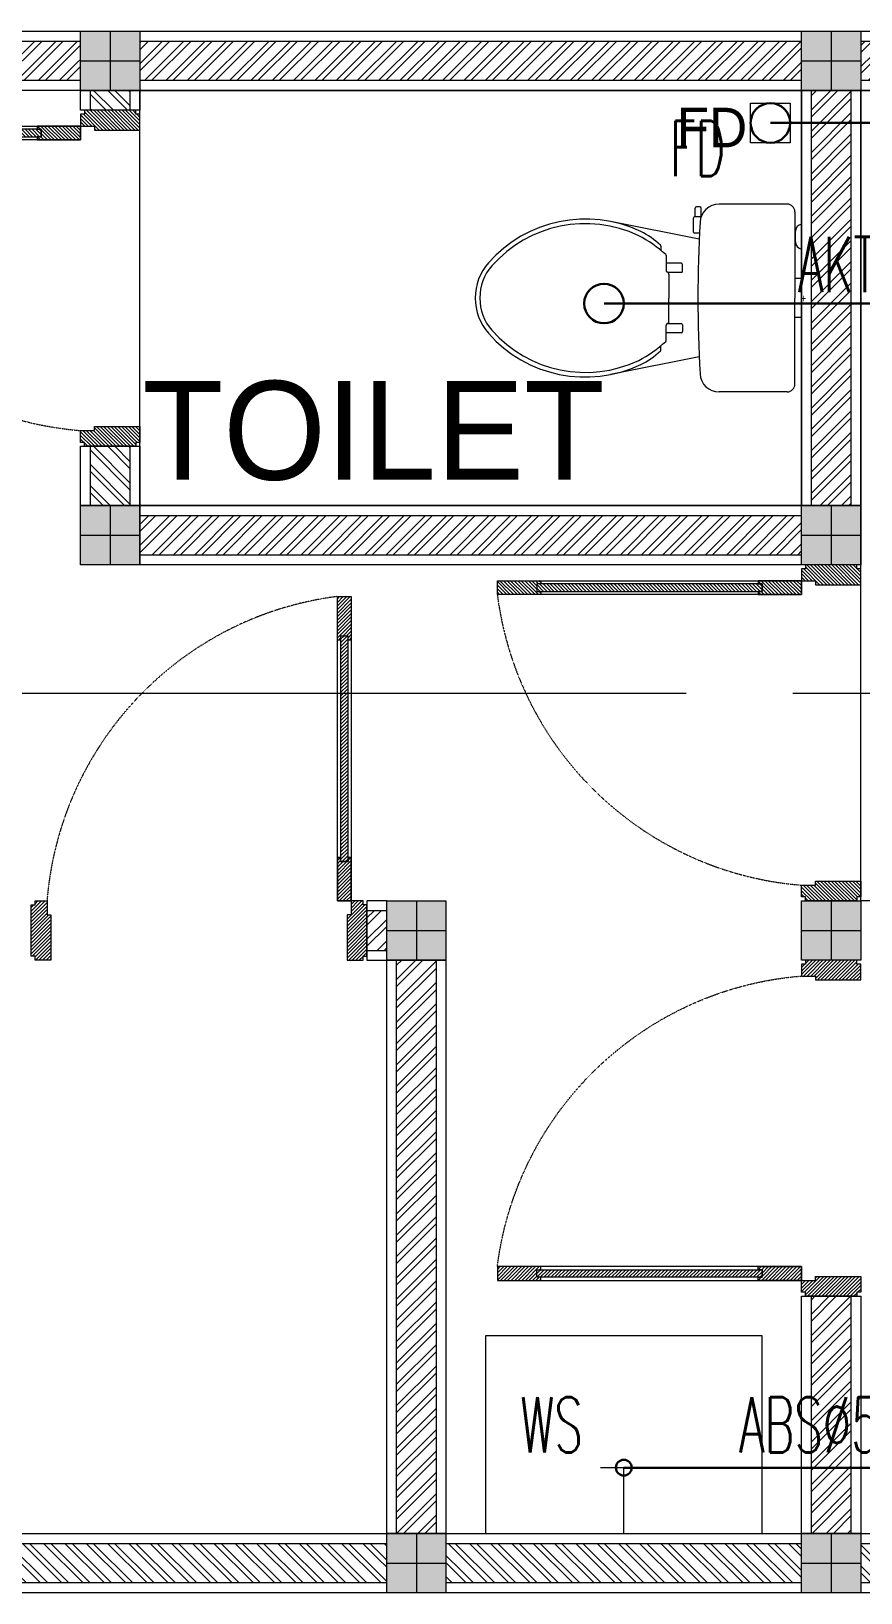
# Model space of a CAD drawing. Header units: millimetres. Extents: x -280308 to 6402717, y -14 to 2073074.
# Drawn here: x 9583 to 11683, y 408548 to 412498 of the extents above; entities that cross this region are included whole.
import ezdxf
from ezdxf.enums import TextEntityAlignment as Align

# ---------------------------------------------------------------- set-up
doc = ezdxf.new("R2010")
doc.units = ezdxf.units.MM
for name, pattern in [('ACAD_ISO03W100', [30, 12, -18]), ('ACAD_ISO08W100', [36, 24, -3, 6, -3]), ('DASHED2', [0.375, 0.25, -0.125]), ('Default', [0])]:
    doc.linetypes.add(name, pattern=pattern)
doc.layers.get('0').update_dxf_attribs({"lineweight": 0})
for name, color, linetype, lineweight, true_color in [('-P-ABK', 7, 'Continuous', 30, 0x05ffff), ('-P-AK', 7, 'Continuous', 30, 0xff0a0a), ('A-FILL-1', 7, 'Continuous', 0, 0x454545), ('P-AKT', 7, 'Continuous', 30, 0xfe0101)]:
    doc.layers.add(name, color=color, linetype=linetype, lineweight=lineweight, true_color=true_color)
for name, color, linetype, lineweight in [('_Door & Window', 1, 'Continuous', 0), ('A-ALINE-1', 91, 'Continuous', 20), ('A-ALINE-3', 111, 'Continuous', 15), ('A-ALINE-6', 117, 'Continuous', 9), ('A-ANNOTATION', 144, 'Continuous', 0), ('A-Furn', 250, 'Continuous', 0), ('A-FURN-EQPM', 177, 'Continuous', 0), ('I-FURN-EQPM', 175, 'Continuous', 0), ('Tembok', 252, 'Continuous', 13)]:
    doc.layers.add(name, color=color, linetype=linetype, lineweight=lineweight)
doc.layers.add('A-TEXT', color=254, linetype='Continuous')
doc.layers.add('Teks-PL', color=7, linetype='Default', true_color=0xff0a0a)
doc.styles.add('Annotative', font='arial.ttf', dxfattribs={"height": 1.25})
doc.styles.add('romans', font='BKANT.TTF')
doc.styles.add('RS', font='ROMANS.SHX', dxfattribs={"width": 0.8})
doc.styles.get("Standard").update_dxf_attribs({"font": 'arial.ttf'})

# ---------------------------------------------------------------- blocks, each defined once
blk = doc.blocks.new('A$Ccf87384a')
blk.add_wipeout([(-75, 75), (75, 75), (75, -75), (-75, -75)])
blk.add_wipeout([(-75, -75), (-75, 75), (75, 75), (75, -75)])
at = {"layer": 'A-FILL-1', "ltscale": 0.25}
h = blk.add_hatch(color=256, dxfattribs=at)
h.dxf.hatch_style = 1
h.paths.add_polyline_path([(-75, -75), (-75, 75), (75, 75), (75, -75)])
at = {"layer": 'A-ALINE-1'}
blk.add_lwpolyline([(-75, -75), (-75, 75), (75, 75), (75, -75)], close=True, dxfattribs=at)
at = {"layer": 'A-FILL-1', "ltscale": 0.25}
for p, q in [((0, 75), (0, -75)), ((-75, 0), (75, 0))]:
    blk.add_line(p, q, dxfattribs=at)
blk = doc.blocks.new('A$C2234461b')
at = {"layer": 'A-Furn'}
h = blk.add_hatch(dxfattribs=at)
h.set_pattern_fill('ANSI31', color=256, scale=2, angle=540, style=0)
h.set_pattern_definition([(225, (-3598.3206, 30666.9954), (4.490128, -4.490128), [])])
h.paths.add_polyline_path([(10, 920), (10, 810), (2, 810), (2, 820), (-17, 820), (-17, 810), (-25, 810), (-25, 920)])
h = blk.add_hatch(dxfattribs=at)
h.set_pattern_fill('ANSI31', color=256, scale=2, angle=540, style=0)
h.set_pattern_definition([(225, (-3598.3206, 30816.9954), (4.490128, -4.490128), [])])
h.paths.add_polyline_path([(2, 820), (-17, 820), (-17, 250), (2, 250)])
h = blk.add_hatch(dxfattribs=at)
h.set_pattern_fill('ANSI31', color=256, scale=2, angle=540, style=0)
h.set_pattern_definition([(225, (-2993.7735, 30816.9954), (4.490128, -4.490128), [])])
h.paths.add_polyline_path([(10, 150), (10, 260), (2, 260), (2, 250), (-17, 250), (-17, 260), (-25, 260), (-25, 150)])
h = blk.add_hatch(dxfattribs=at)
h.set_pattern_fill('ANSI31', color=256, scale=2, angle=540, style=0)
h.set_pattern_definition([(225, (-3448.3206, 30765.815), (4.490128, -4.490128), [])])
h.paths.add_polyline_path([(-790, 0), (-790, 10), (-800, 10), (-800, 140), (-790, 140), (-790, 150), (-760, 150), (-760, 115), (-750, 115), (-750, 0)])
h = blk.add_hatch(dxfattribs=at)
h.set_pattern_fill('ANSI31', color=256, scale=2, angle=540, style=0)
h.set_pattern_definition([(225, (-3598.3206, 30765.815), (4.490128, -4.490128), [])])
h.paths.add_polyline_path([(40, 0), (40, 10), (50, 10), (50, 140), (40, 140), (40, 150), (10, 150), (10, 115), (0, 115), (0, 0)])
at = {"layer": '_Door & Window'}
for points in [[(10, 920), (10, 810), (2, 810), (2, 820), (-17, 820), (-17, 810), (-25, 810), (-25, 920), (10, 920)], [(10, 150), (10, 260), (2, 260), (2, 250), (-17, 250), (-17, 260), (-25, 260), (-25, 150), (10, 150)], [(-790, 0), (-790, 10), (-800, 10), (-800, 140), (-790, 140), (-790, 150), (-760, 150), (-760, 115), (-750, 115), (-750, 0), (-790, 0)], [(40, 0), (40, 10), (50, 10), (50, 140), (40, 140), (40, 150), (10, 150), (10, 115), (0, 115), (0, 0), (40, 0)]]:
    blk.add_lwpolyline(points, dxfattribs=at)
blk.add_lwpolyline([(10, 150), (-25, 150), (-25, 920), (10, 920)], close=True, dxfattribs=at)
at = {"layer": '_Door & Window', "linetype": 'ACAD_ISO03W100', "ltscale": 0.02}
blk.add_arc((81.6, 82.4), 844.4, 97.2572, 175.4086, dxfattribs=at)
at = {"layer": 'A-Furn'}
blk.add_lwpolyline([(2, 820), (-17, 820), (-17, 250), (2, 250)], close=True, dxfattribs=at)
blk = doc.blocks.new('A$C7a9db0a0')
at = {"layer": 'A-FILL-1', "ltscale": 0.25}
h = blk.add_hatch(dxfattribs=at)
h.set_pattern_fill('ANSI32', color=256, scale=4, angle=180)
h.set_pattern_definition([(225, (-186768.873, -142056.49), (26.9407684, -26.9407684), []), (225, (-186786.833, -142056.49), (26.9407684, -26.9407684), [])])
h.paths.add_polyline_path([(55247.8, -13786), (59247.8, -13786), (59247.8, -13886), (55247.8, -13886)])
h = blk.add_hatch(dxfattribs=at)
h.set_pattern_fill('ANSI32', color=256, scale=4, angle=270)
h.set_pattern_definition([(315, (184018.278, -258377.71), (26.9407684, 26.9407684), []), (315, (184018.278, -258395.67), (26.9407684, 26.9407684), [])])
h.paths.add_polyline_path([(55747.8, -14961), (55747.8, -14811), (55847.8, -14811), (55847.8, -14961)])
h = blk.add_hatch(dxfattribs=at)
h.set_pattern_fill('ANSI32', color=256, scale=4, angle=180)
h.set_pattern_definition([(225, (162250.994, -37078.97), (26.940768, -26.940768), []), (225, (162233.034, -37078.97), (26.940768, -26.940768), [])])
h.paths.add_polyline_path([(57572.8, -17561), (57572.8, -16961), (57672.8, -16961), (57672.8, -17561)])
h = blk.add_hatch(dxfattribs=at)
h.set_pattern_fill('ANSI32', color=256, scale=4, angle=270)
h.set_pattern_definition([(315, (71119.558, 86992.157), (26.940768, 26.940768), []), (315, (71119.558, 86974.197), (26.940768, 26.940768), [])])
h.paths.add_polyline_path([(59247.8, -17686), (50547.8, -17686), (50547.8, -17586), (59247.8, -17586)])
at = {"layer": 'A-ALINE-3', "linetype": 'Continuous'}
for points in [[(55247.8, -13786), (59247.8, -13786), (59247.8, -13886), (55247.8, -13886)], [(55747.8, -14961), (55747.8, -14811), (55847.8, -14811), (55847.8, -14961)], [(57572.8, -17561), (57572.8, -16961), (57672.8, -16961), (57672.8, -17561)], [(59247.8, -17686), (50547.8, -17686), (50547.8, -17586), (59247.8, -17586)]]:
    blk.add_lwpolyline(points, close=True, dxfattribs=at)
at = {"layer": 'A-ALINE-6'}
for points in [[(55247.8, -13761), (59247.8, -13761), (59247.8, -13911), (55247.8, -13911)], [(55722.8, -14961), (55722.8, -14811), (55872.8, -14811), (55872.8, -14961)], [(57547.8, -17561), (57547.8, -16961), (57697.8, -16961), (57697.8, -17561)], [(59247.8, -17711), (50547.8, -17711), (50547.8, -17561), (59247.8, -17561)]]:
    blk.add_lwpolyline(points, close=True, dxfattribs=at)
at = {"ltscale": 0.25, "rotation": 90}
blk.add_blockref('A$C2234461b', (55872.8, -14011), dxfattribs=at)
at = {"ltscale": 0.25}
for name, p in [('A$C2234461b', (56397.8, -16111)), ('A$Ccf87384a', (56572.8, -16036))]:
    blk.add_blockref(name, p, dxfattribs=at)
at = {"ltscale": 0.25, "xscale": -1.000000000000015, "rotation": 90}
blk.add_blockref('A$C2234461b', (57697.8, -16911), dxfattribs=at)
at = {"layer": 'A-FILL-1', "ltscale": 0.25}
h = blk.add_hatch(dxfattribs=at)
h.set_pattern_fill('ANSI32', color=256, scale=4, angle=180)
h.set_pattern_definition([(225, (-183219.16, -144259.306), (26.9407684, -26.9407684), []), (225, (-183237.12, -144259.306), (26.9407684, -26.9407684), [])])
h.paths.add_polyline_path([(56497.8, -15986), (56447.8, -15986), (56447.8, -16086), (56497.8, -16086)])
h = blk.add_hatch(dxfattribs=at)
h.set_pattern_fill('ANSI32', color=256, scale=4, angle=180)
h.set_pattern_definition([(225, (161200.994, -36232.77), (26.940768, -26.940768), []), (225, (161183.034, -36232.77), (26.940768, -26.940768), [])])
h.paths.add_polyline_path([(56522.8, -17561), (56522.8, -16111), (56622.8, -16111), (56622.8, -17561)])
at = {"layer": 'A-ALINE-3', "linetype": 'Continuous'}
for points in [[(56497.8, -15986), (56447.8, -15986), (56447.8, -16086), (56497.8, -16086)], [(56522.8, -17561), (56522.8, -16111), (56622.8, -16111), (56622.8, -17561)]]:
    blk.add_lwpolyline(points, close=True, dxfattribs=at)
at = {"layer": 'A-ALINE-6'}
for points in [[(56497.8, -15961), (56447.8, -15961), (56447.8, -16111), (56497.8, -16111)], [(56497.8, -17561), (56497.8, -16111), (56647.8, -16111), (56647.8, -17561)]]:
    blk.add_lwpolyline(points, close=True, dxfattribs=at)
at = {"ltscale": 0.25}
for p in [(55797.8, -13836), (57622.8, -13836), (55797.8, -15036), (57622.8, -16036), (57622.8, -17636)]:
    blk.add_blockref('A$Ccf87384a', p, dxfattribs=at)
at = {"layer": 'A-FILL-1', "ltscale": 0.25}
h = blk.add_hatch(dxfattribs=at)
h.set_pattern_fill('ANSI32', color=256, scale=4, angle=270)
h.set_pattern_definition([(315, (184018.278, -257477.71), (26.9407684, 26.9407684), []), (315, (184018.278, -257495.67), (26.9407684, 26.9407684), [])])
h.paths.add_polyline_path([(55747.8, -13961), (55747.8, -13911), (55847.8, -13911), (55847.8, -13961)])
h = blk.add_hatch(dxfattribs=at)
h.set_pattern_fill('ANSI32', color=256, scale=4, angle=360)
h.set_pattern_definition([(45, (300339.496, 113184.44), (-26.9407684, 26.9407684), []), (45, (300357.457, 113184.44), (-26.9407684, 26.9407684), [])])
h.paths.add_polyline_path([(57547.8, -15086), (55872.8, -15086), (55872.8, -14986), (57547.8, -14986)])
at = {"layer": 'A-ALINE-3', "linetype": 'Continuous'}
for points in [[(55747.8, -13961), (55747.8, -13911), (55847.8, -13911), (55847.8, -13961)], [(57547.8, -15086), (55872.8, -15086), (55872.8, -14986), (57547.8, -14986)]]:
    blk.add_lwpolyline(points, close=True, dxfattribs=at)
at = {"layer": 'A-ALINE-6'}
for points in [[(55722.8, -13961), (55722.8, -13911), (55872.8, -13911), (55872.8, -13961)], [(57547.8, -15111), (55872.8, -15111), (55872.8, -14961), (57547.8, -14961)]]:
    blk.add_lwpolyline(points, close=True, dxfattribs=at)
at = {"ltscale": 0.25}
blk.add_blockref('A$Ccf87384a', (56572.8, -17636), dxfattribs=at)
blk.add_blockref('A$Ccf87384a', (57622.8, -15036), dxfattribs=at)
at = {"layer": 'A-FILL-1', "ltscale": 0.25}
h = blk.add_hatch(dxfattribs=at)
h.set_pattern_fill('ANSI32', color=256, scale=4, angle=180)
h.set_pattern_definition([(225, (162250.994, -34032.77), (26.940768, -26.940768), []), (225, (162233.034, -34032.77), (26.940768, -26.940768), [])])
h.paths.add_polyline_path([(57572.8, -14961), (57572.8, -13911), (57672.8, -13911), (57672.8, -14961)])
at = {"layer": 'A-ALINE-3', "linetype": 'Continuous'}
blk.add_lwpolyline([(57572.8, -14961), (57572.8, -13911), (57672.8, -13911), (57672.8, -14961)], close=True, dxfattribs=at)
at = {"layer": 'A-ALINE-6'}
for points in [[(55872.8, -13911), (57547.8, -13911), (57547.8, -14961), (55872.8, -14961)], [(57547.8, -14961), (57547.8, -13911), (57697.8, -13911), (57697.8, -14961)], [(57697.8, -13911), (59247.8, -13911), (59247.8, -15961), (57697.8, -15961)]]:
    blk.add_lwpolyline(points, close=True, dxfattribs=at)
at = {"ltscale": 0.25, "rotation": 90}
blk.add_blockref('A$C2234461b', (57697.8, -15161), dxfattribs=at)
blk = doc.blocks.new('WASTAFEL 2')
at = {"color": 0, "linetype": 'ByBlock', "lineweight": -2, "ltscale": 0.25}
for p, q in [((48793.3, 63216.8), (48793.3, 63050.4)), ((48871.9, 63050.4), (48734.5, 63050.4))]:
    blk.add_line(p, q, dxfattribs=at)
blk.add_lwpolyline([(48443.3, 63216.8), (49143.3, 63216.8), (49143.3, 62716.8), (48443.3, 62716.8)], close=True, dxfattribs=at)
blk = doc.blocks.new('greg')
at = {"layer": 'I-FURN-EQPM', "ltscale": 1000}
for p, q in [((2016835.1, 1433823.2), (2017007.7, 1433823.2)), ((2016815.6, 1433803.7), (2016815.6, 1433585.7)), ((2017057.8, 1433734.4), (2017282.2, 1433779.2)), ((2017141.5, 1433693.1), (2017141.5, 1433655)), ((2017154.9, 1433716.9), (2017154.9, 1433706.2)), ((2017099.8, 1433653.7), (2017099.8, 1433670.4)), ((2017103.1, 1433673.6), (2017141.5, 1433673.6)), ((2017135.9, 1433648.3), (2017140.5, 1433652.7)), ((2016798.9, 1433634.9), (2016815.6, 1433634.9)), ((2016798.9, 1433536.4), (2016798.9, 1433634.9)), ((2017103.1, 1433650.5), (2017138.2, 1433650.5)), ((2017134.9, 1433645.9), (2017134.9, 1433585.7)), ((2016815.6, 1433367.6), (2016815.6, 1433585.7)), ((2017134.9, 1433525.4), (2017134.9, 1433585.7)), ((2016798.9, 1433536.4), (2016815.6, 1433536.4)), ((2017099.8, 1433517.6), (2017099.8, 1433501)), ((2017103.1, 1433520.9), (2017138.2, 1433520.9)), ((2017103.1, 1433497.7), (2017141.5, 1433497.7)), ((2017135.9, 1433523.1), (2017140.5, 1433518.7)), ((2017141.5, 1433478.2), (2017141.5, 1433516.3)), ((2016798.9, 1433461.8), (2016798.9, 1433398.7)), ((2017154.9, 1433454.4), (2017154.9, 1433465.1)), ((2016814.4, 1433443.8), (2016814.4, 1433416.7)), ((2016814.4, 1433441.1), (2016815.6, 1433441.1)), ((2016814.4, 1433419.4), (2016815.6, 1433419.4)), ((2017057.1, 1433421.9), (2017069.3, 1433421.9)), ((2017057.8, 1433436.9), (2017282.2, 1433392.2)), ((2017072.5, 1433418.6), (2017072.5, 1433383.6)), ((2017052.9, 1433380.3), (2017052.9, 1433358.4)), ((2017053, 1433380.4), (2017069.3, 1433380.4)), ((2017068.1, 1433380.4), (2017068.1, 1433358.4)), ((2016835.1, 1433348.2), (2017007.7, 1433348.2)), ((2017056.2, 1433355.2), (2017064.9, 1433355.2))]:
    blk.add_line(p, q, dxfattribs=at)
for centre, radius, start, end in [((2016835.1, 1433803.7), 19.4, 90, 180), ((2017007.7, 1433775.2), 48, 2.7365, 90), ((2013801.1, 1433585.7), 3260.1, 356.6267, 3.3733), ((2017346.2, 1433458.4), 327.1, 41.4237, 115.367), ((2017346.2, 1433458.4), 315.4, 41.4237, 115.367), ((2017360.3, 1433457.1), 322.9, 117.5155, 132.4037), ((2017287.3, 1433582.7), 189.5, 115.3845, 133.926), ((2017144.7, 1433693.1), 3.24, 132.4037, 180), ((2017158.1, 1433716.9), 3.24, 133.926, 180), ((2017103.1, 1433670.4), 3.24, 90, 180), ((2017103.1, 1433653.7), 3.24, 180, 270), ((2017138.2, 1433655), 3.24, 314.0485, 0), ((2017496.1, 1433588.5), 116.9, 358.7172, 42.146), ((2017496.1, 1433588.5), 128.6, 358.7172, 42.146), ((2017138.2, 1433645.9), 3.24, 134.0485, 180), ((2017496.1, 1433582.8), 116.9, 317.854, 1.2828), ((2017496.1, 1433582.8), 128.6, 317.854, 1.2828), ((2017103.1, 1433517.6), 3.24, 90, 180), ((2017103.1, 1433501), 3.24, 180, 270), ((2017138.2, 1433525.4), 3.24, 180, 225.9515), ((2017138.2, 1433516.3), 3.24, 0, 45.9515), ((2017346.2, 1433712.9), 327.1, 244.633, 318.5763), ((2017346.2, 1433712.9), 315.4, 244.633, 318.5763), ((2016795.4, 1433443.2), 19, 1.9066, 79.3868), ((2017144.7, 1433478.2), 3.24, 180, 227.5963), ((2017360.3, 1433714.3), 322.9, 227.5963, 242.4845), ((2016795.4, 1433417.4), 19, 280.6132, 358.0934), ((2017069.3, 1433418.6), 3.24, 0, 90), ((2017158.1, 1433454.4), 3.24, 180, 226.074), ((2017287.3, 1433588.6), 189.5, 226.074, 244.6155), ((2017007.7, 1433396.1), 48, 270, 357.2635), ((2017069.3, 1433383.6), 3.24, 270, 0), ((2016835.1, 1433367.6), 19.4, 180, 270), ((2017056.2, 1433358.4), 3.24, 180, 270), ((2017064.9, 1433358.4), 3.24, 270, 0)]:
    blk.add_arc(centre, radius, start, end, dxfattribs=at)
at = {"layer": 'I-FURN-EQPM', "ltscale": 1000, "style": 'romans'}
blk.add_text('+', height=19.4, dxfattribs=at).set_placement((2016786.8, 1433577.3))
blk = doc.blocks.new('A$C4404b510')
at = {"layer": 'A-FURN-EQPM', "ltscale": 0.25}
blk.add_lwpolyline([(39095.9, 7317.9), (39195.9, 7317.9), (39195.9, 7217.9), (39095.9, 7217.9)], close=True, dxfattribs=at)
at = {"color": 0, "linetype": 'ByBlock', "lineweight": -2, "xscale": -1, "rotation": 180}
blk.add_blockref('WASTAFEL 2', (-10018.5, 66916.8), dxfattribs=at)
at = {"layer": 'Tembok', "color": 0, "linetype": 'ByBlock', "lineweight": -2, "rotation": 179.9999999999999}
blk.add_blockref('greg', (2056023.7, 1440410.7), dxfattribs=at)
blk = doc.blocks.new('*U539')
at = {"layer": 'A-ANNOTATION', "linetype": 'ACAD_ISO08W100', "ltscale": 0.25}
blk.add_lwpolyline([(0, -7.641), (0, -228.348)], dxfattribs=at)
at = {"layer": 'A-TEXT'}
blk.add_attdef('N', text='', height=0.9, dxfattribs=at).set_placement((0, 2.75), align=Align.MIDDLE_CENTER)
blk = doc.blocks.new('A$Cf37525da')
at = {"color": 124, "xscale": -360.0000000000001, "yscale": 360.0000000000001, "zscale": 360.0000000000001, "rotation": 270}
blk.add_blockref('*U539', (4643.8, -13700), dxfattribs=at)
blk = doc.blocks.new('2')
at = {"ltscale": 0.25}
blk.add_blockref('A$C7a9db0a0', (-46014.9, 426259.3), dxfattribs=at)
blk.add_blockref('A$Cf37525da', (22307.9, 424523.3), dxfattribs=at)
at = {"layer": 'A-FURN-EQPM', "ltscale": 0.25}
blk.add_blockref('A$C4404b510', (-27691.9, 404998.3), dxfattribs=at)
at = {"layer": 'A-TEXT', "ltscale": 0.25, "attachment_point": 1, "style": 'Annotative'}
for s, width, insert, char_height in [('\\pxqc;{\\fCentury Gothic|b0|i0|c0|p34;FD}', 645.444, (10983.6, 412304.7), 100), ('\\pxqc;{\\fCentury Gothic|b0|i0|c0|p34;TOILET}', 2559.485, (9170.1, 411613.7), 250)]:
    blk.add_mtext_dynamic_manual_height_columns(s, width=width, gutter_width=1670.6, heights=[0], dxfattribs=dict(at, insert=insert, char_height=char_height))

msp = doc.modelspace()

# ---------------------------------------------------------------- block references
msp.add_blockref('2', (0, 0))

# ---------------------------------------------------------------- next in the draw order: linework, layer by layer
at = {"layer": '-P-ABK', "linetype": 'DASHED2', "ltscale": 5, "flags": 128}
for points in [[(11454, 412266.2), (13576.8, 412266.2), (13770.3, 412062.7), (13770.3, 404520.2)], [(11082.9, 408864.6), (13656.5, 408864.6), (13770.3, 408728.5)]]:
    msp.add_lwpolyline(points, dxfattribs=at)
at = {"layer": '-P-AK'}
for centre, radius in [((11454, 412266.2), 50), ((11032.9, 411809.4), 50), ((11082.9, 408864.6), 20)]:
    msp.add_circle(centre, radius, dxfattribs=at)
at = {"layer": 'P-AKT', "linetype": 'Continuous', "flags": 128}
msp.add_lwpolyline([(11032.9, 411809.4), (13515.4, 411809.4), (13681.6, 411620.2), (13681.6, 404520.2)], dxfattribs=at)

# ---------------------------------------------------------------- next in the draw order: texts
at = {"layer": 'Teks-PL', "extrusion": (3.68146e-05, 0.052336, 0.99863), "style": 'RS', "width": 0.6}
for s, p in [('FD', (-10909.8, -411575, 21569.7)), ('AKT%%C100', (-11234.3, -411282.1, 21554.4)), ('WS', (-10533.3, -408350.5, 21400.7)), ('ABS%%C50', (-11086.8, -408350.8, 21400.8))]:
    msp.add_text(s, height=139.78, rotation=180, dxfattribs=at).set_placement(p)

doc.saveas('drawing.dxf')
